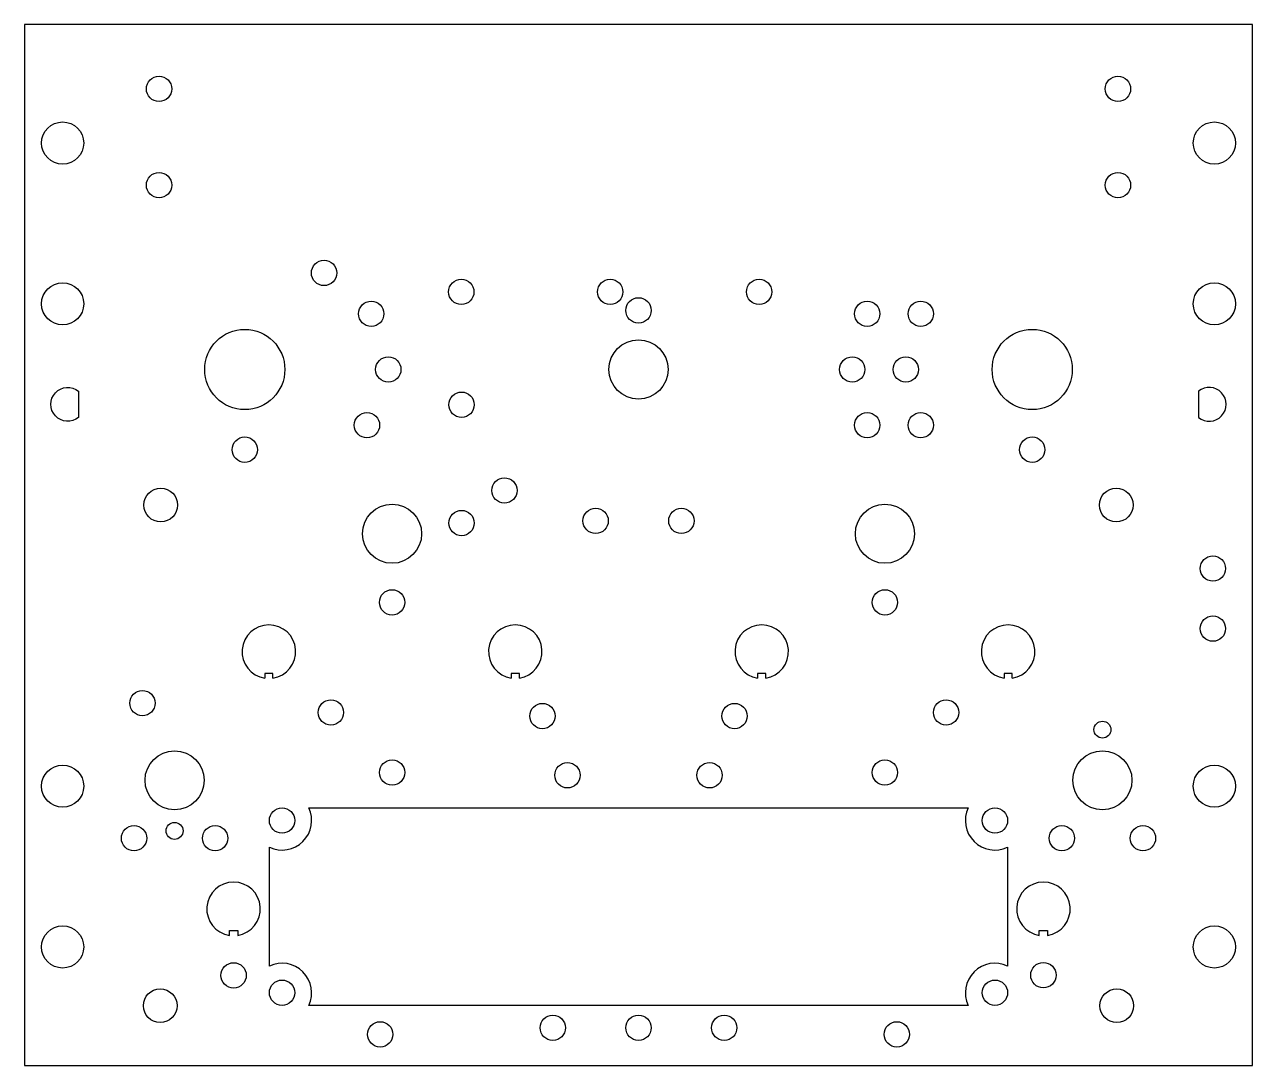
# Model space of a CAD drawing. Header units: inches. Extents: x -5.74 to -0.01, y 0.01 to 4.87.
import ezdxf

# ---------------------------------------------------------------- set-up
doc = ezdxf.new("R2010")
doc.units = ezdxf.units.IN
doc.layers.get('0').update_dxf_attribs({"linetype": 'CONTINUOUS'})

msp = doc.modelspace()

# ---------------------------------------------------------------- linework, layer by layer
for p, q in [((-4.5809, 1.8385), (-4.6191, 1.8385)), ((-4.6191, 1.8385), (-4.6191, 1.8165)), ((-4.5809, 1.8165), (-4.5809, 1.8385)), ((-3.4309, 1.8385), (-3.4691, 1.8385)), ((-3.4691, 1.8385), (-3.4691, 1.8165)), ((-3.4309, 1.8165), (-3.4309, 1.8385)), ((-2.2809, 1.8385), (-2.3191, 1.8385)), ((-2.3191, 1.8385), (-2.3191, 1.8165)), ((-2.2809, 1.8165), (-2.2809, 1.8385)), ((-1.1309, 1.8385), (-1.1691, 1.8385)), ((-1.1691, 1.8385), (-1.1691, 1.8165)), ((-1.1309, 1.8165), (-1.1309, 1.8385))]:
    msp.add_line(p, q)
msp.add_lwpolyline([(-0.0098, 0.0098), (-0.0098, 4.8652), (-5.7402, 4.8652), (-5.7402, 0.0098)], close=True)
for points in [[(-5.4889, 3.1546), (-5.4889, 3.0329, -2.116472)], [(-0.2611, 3.0329, 2.116472), (-0.2611, 3.1546)], [(-1.3361, 1.2113, 0.705121), (-1.1526, 1.0277), (-1.1526, 0.4735, 0.705121), (-1.3361, 0.29), (-4.4139, 0.29, 0.705121), (-4.5974, 0.4735), (-4.5974, 1.0277, 0.705121), (-4.4139, 1.2113)], [(-4.7456, 0.6165, 13.04044), (-4.7837, 0.6165), (-4.7837, 0.6385), (-4.7456, 0.6385)], [(-0.9663, 0.6165, 13.04044), (-1.0044, 0.6165), (-1.0044, 0.6385), (-0.9663, 0.6385)]]:
    msp.add_lwpolyline(points, format="xyb", close=True)
for centre, radius in [((-5.1125, 4.565), 0.0591), ((-0.6375, 4.565), 0.0591), ((-5.5625, 4.3125), 0.0984), ((-0.1875, 4.3125), 0.0984), ((-5.1125, 4.1162), 0.0591), ((-0.6375, 4.1162), 0.0591), ((-4.3425, 3.7066), 0.0591), ((-3.702, 3.6181), 0.0591), ((-3.007, 3.6181), 0.0591), ((-2.312, 3.6181), 0.0591), ((-5.5625, 3.5625), 0.0984), ((-0.1875, 3.5625), 0.0984), ((-4.1222, 3.5162), 0.0591), ((-2.875, 3.5318), 0.0591), ((-1.8078, 3.5162), 0.0591), ((-1.5578, 3.5162), 0.0591), ((-4.7125, 3.2562), 0.187), ((-1.0375, 3.2562), 0.187), ((-2.875, 3.2562), 0.1378), ((-4.0425, 3.2562), 0.0591), ((-1.8775, 3.2562), 0.0591), ((-1.6275, 3.2562), 0.0591), ((-3.7007, 3.0918), 0.0591), ((-4.1422, 2.9963), 0.0591), ((-1.8078, 2.9963), 0.0591), ((-1.5578, 2.9963), 0.0591), ((-4.7125, 2.8822), 0.0591), ((-1.0375, 2.8822), 0.0591), ((-3.5007, 2.6918), 0.0591), ((-5.1046, 2.6238), 0.0787), ((-0.6454, 2.6238), 0.0787), ((-4.025, 2.49), 0.1378), ((-3.7007, 2.54), 0.0591), ((-3.075, 2.55), 0.0591), ((-2.675, 2.55), 0.0591), ((-1.725, 2.49), 0.1378), ((-0.1944, 2.3275), 0.0591), ((-4.025, 2.17), 0.0591), ((-1.725, 2.17), 0.0591), ((-0.1944, 2.0475), 0.0591), ((-5.19, 1.7), 0.0591), ((-4.3105, 1.6562), 0.0591), ((-3.3233, 1.6398), 0.0591), ((-2.4267, 1.6398), 0.0591), ((-1.4395, 1.6562), 0.0591), ((-0.71, 1.5762), 0.0394), ((-5.04, 1.34), 0.1378), ((-4.0248, 1.3762), 0.0591), ((-1.7252, 1.3762), 0.0591), ((-0.71, 1.34), 0.1378), ((-5.5625, 1.3125), 0.0984), ((-3.2066, 1.3634), 0.0591), ((-2.5434, 1.3634), 0.0591), ((-0.1875, 1.3125), 0.0984), ((-4.5384, 1.1522), 0.0591), ((-1.2116, 1.1522), 0.0591), ((-5.2293, 1.0697), 0.0591), ((-5.04, 1.1038), 0.0394), ((-4.8507, 1.0697), 0.0591), ((-0.8993, 1.0697), 0.0591), ((-0.5207, 1.0697), 0.0591), ((-5.5625, 0.5625), 0.0984), ((-0.1875, 0.5625), 0.0984), ((-4.7646, 0.43), 0.0591), ((-0.9854, 0.4309), 0.0591), ((-4.5384, 0.3491), 0.0591), ((-1.2116, 0.3491), 0.0591), ((-5.107, 0.2885), 0.0787), ((-0.643, 0.2885), 0.0787), ((-3.275, 0.1856), 0.0591), ((-2.875, 0.1856), 0.0591), ((-2.475, 0.1856), 0.0591), ((-4.0805, 0.1548), 0.0591), ((-1.6695, 0.1548), 0.0591)]:
    msp.add_circle(centre, radius)
for centre in [(-4.6, 1.94), (-3.45, 1.94), (-2.3, 1.94), (-1.15, 1.94)]:
    msp.add_arc(centre, 0.125, -81.22976, 261.22976)

doc.saveas('drawing.dxf')
